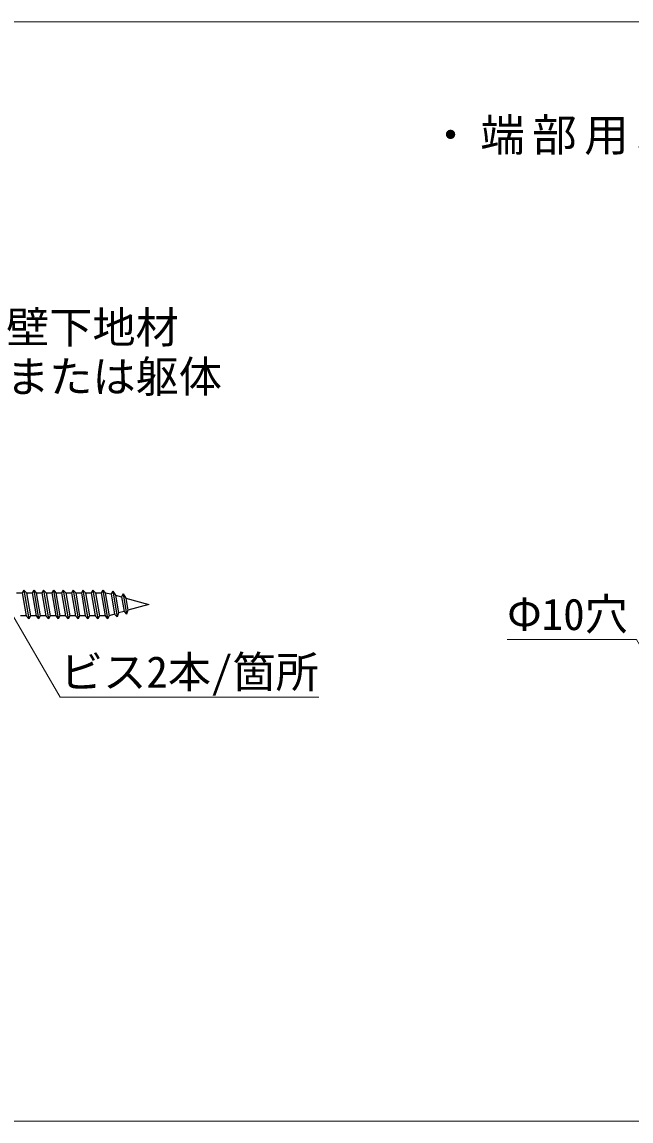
# Model space of a CAD drawing. Units: millimetres on the paper, with parts at other scales. Extents: x -195 to 195, y -135 to 132.
# Drawn here: x -69.09 to -44.4, y -65.97 to -21.41 of the extents above; entities that cross this region are included whole.
import ezdxf
from ezdxf.enums import TextEntityAlignment as Align

# ---------------------------------------------------------------- set-up
doc = ezdxf.new("R2010")
doc.units = ezdxf.units.MM
for name, color, linetype, lineweight in [('2-6_文字', 7, 'Continuous', 18), ('2-C_ビス・アンカーボルト・強調図形', 2, 'Continuous', 25), ('F-3_野縁', 3, 'Continuous', 18)]:
    doc.layers.add(name, color=color, linetype=linetype, lineweight=lineweight)
doc.layers.add('F-6_文字', color=7, linetype='Continuous')
doc.styles.add('ＭＳ ゴシック', font='')
doc.styles.get('ＭＳ ゴシック').set_extended_font_data('MS Gothic')

msp = doc.modelspace()

# ---------------------------------------------------------------- linework, layer by layer
at = {"layer": '2-6_文字'}
for q in [(-69.617, -45.21), (-57.052, -48.788)]:
    msp.add_line((-67.552, -48.788), q, dxfattribs=at)
msp.add_lwpolyline([(-49.423, -46.447), (-44.173, -46.447), (-42.55, -49.258)], dxfattribs=at)
at = {"layer": '2-C_ビス・アンカーボルト・強調図形'}
for p, q in [((-69.316, -44.557), (-69.086, -44.557)), ((-69.021, -44.441), (-69.086, -44.557)), ((-69.086, -44.557), (-68.926, -45.491)), ((-69.021, -44.441), (-68.916, -44.557)), ((-69.021, -44.441), (-68.821, -45.607)), ((-68.916, -44.557), (-68.756, -45.491)), ((-68.916, -44.557), (-68.686, -44.557)), ((-68.621, -44.441), (-68.686, -44.557)), ((-68.686, -44.557), (-68.526, -45.491)), ((-68.621, -44.441), (-68.516, -44.557)), ((-68.621, -44.441), (-68.421, -45.607)), ((-68.516, -44.557), (-68.356, -45.491)), ((-68.516, -44.557), (-68.286, -44.557)), ((-68.221, -44.441), (-68.286, -44.557)), ((-68.286, -44.557), (-68.126, -45.491)), ((-68.221, -44.441), (-68.116, -44.557)), ((-68.221, -44.441), (-68.021, -45.607)), ((-68.116, -44.557), (-67.956, -45.491)), ((-68.116, -44.557), (-67.886, -44.557)), ((-67.821, -44.441), (-67.886, -44.557)), ((-67.886, -44.557), (-67.726, -45.491)), ((-67.821, -44.441), (-67.716, -44.557)), ((-67.821, -44.441), (-67.621, -45.607)), ((-67.716, -44.557), (-67.556, -45.491)), ((-67.716, -44.557), (-67.486, -44.557)), ((-67.421, -44.441), (-67.486, -44.557)), ((-67.486, -44.557), (-67.326, -45.491)), ((-67.421, -44.441), (-67.316, -44.557)), ((-67.421, -44.441), (-67.221, -45.607)), ((-67.316, -44.557), (-67.156, -45.491)), ((-67.316, -44.557), (-67.086, -44.557)), ((-67.021, -44.441), (-67.086, -44.557)), ((-67.086, -44.557), (-66.926, -45.491)), ((-67.021, -44.441), (-66.916, -44.557)), ((-67.021, -44.441), (-66.821, -45.607)), ((-66.916, -44.557), (-66.756, -45.491)), ((-66.916, -44.557), (-66.686, -44.557)), ((-66.621, -44.441), (-66.686, -44.557)), ((-66.686, -44.557), (-66.526, -45.491)), ((-66.621, -44.441), (-66.516, -44.557)), ((-66.621, -44.441), (-66.421, -45.607)), ((-66.516, -44.557), (-66.356, -45.491)), ((-66.516, -44.557), (-66.286, -44.557)), ((-66.221, -44.441), (-66.286, -44.557)), ((-66.286, -44.557), (-66.126, -45.491)), ((-66.221, -44.441), (-66.021, -45.607)), ((-66.221, -44.441), (-66.116, -44.557)), ((-66.116, -44.557), (-65.956, -45.491)), ((-66.116, -44.557), (-65.886, -44.557)), ((-65.821, -44.441), (-65.886, -44.557)), ((-65.886, -44.557), (-65.726, -45.491)), ((-65.821, -44.441), (-65.716, -44.557)), ((-65.821, -44.441), (-65.621, -45.607)), ((-65.716, -44.557), (-65.556, -45.491)), ((-65.716, -44.557), (-65.479, -44.597)), ((-65.414, -44.481), (-65.479, -44.597)), ((-65.414, -44.481), (-65.301, -44.647)), ((-65.414, -44.481), (-65.235, -45.529)), ((-65.479, -44.597), (-65.339, -45.412)), ((-65.301, -44.647), (-65.178, -45.367)), ((-65.301, -44.647), (-65.059, -44.715)), ((-64.994, -44.598), (-65.059, -44.715)), ((-65.059, -44.715), (-64.957, -45.305)), ((-64.994, -44.598), (-64.853, -45.422)), ((-65.339, -45.412), (-65.556, -45.491)), ((-65.339, -45.412), (-65.235, -45.529)), ((-65.178, -45.367), (-65.235, -45.529)), ((-64.957, -45.305), (-65.178, -45.367)), ((-64.957, -45.305), (-64.853, -45.422)), ((-64.796, -45.26), (-64.853, -45.422)), ((-68.926, -45.491), (-69.156, -45.491)), ((-68.926, -45.491), (-68.821, -45.607)), ((-68.756, -45.491), (-68.821, -45.607)), ((-68.526, -45.491), (-68.756, -45.491)), ((-68.526, -45.491), (-68.421, -45.607)), ((-68.356, -45.491), (-68.421, -45.607)), ((-68.126, -45.491), (-68.356, -45.491)), ((-68.126, -45.491), (-68.021, -45.607)), ((-67.956, -45.491), (-68.021, -45.607)), ((-67.726, -45.491), (-67.956, -45.491)), ((-67.726, -45.491), (-67.621, -45.607)), ((-67.556, -45.491), (-67.621, -45.607)), ((-67.326, -45.491), (-67.556, -45.491)), ((-67.326, -45.491), (-67.221, -45.607)), ((-67.156, -45.491), (-67.221, -45.607)), ((-66.926, -45.491), (-67.156, -45.491)), ((-66.926, -45.491), (-66.821, -45.607)), ((-66.756, -45.491), (-66.821, -45.607)), ((-66.526, -45.491), (-66.756, -45.491)), ((-66.526, -45.491), (-66.421, -45.607)), ((-66.356, -45.491), (-66.421, -45.607)), ((-66.126, -45.491), (-66.356, -45.491)), ((-66.126, -45.491), (-66.021, -45.607)), ((-65.956, -45.491), (-66.021, -45.607)), ((-65.726, -45.491), (-65.956, -45.491)), ((-65.726, -45.491), (-65.621, -45.607)), ((-65.556, -45.491), (-65.621, -45.607))]:
    msp.add_line(p, q, dxfattribs=at)
for points in [[(-64.994, -44.598), (-64.881, -44.765), (-64.796, -45.26)], [(-64.881, -44.765), (-63.954, -45.024), (-64.796, -45.26)]]:
    msp.add_lwpolyline(points, dxfattribs=at)
msp.add_arc((-67.908, -44.469), 0.167, 342.0652, 0, dxfattribs=at)
at = {"layer": 'F-3_野縁'}
for p, q in [((-145.482, -21.406), (-2.548, -21.406)), ((-145.482, -65.969), (-2.548, -65.969))]:
    msp.add_line(p, q, dxfattribs=at)

# ---------------------------------------------------------------- texts
at = {"layer": '2-6_文字', "style": 'ＭＳ ゴシック'}
for s, p in [('壁下地材', (-69.736, -34.812)), ('または躯体', (-69.736, -36.812)), ('Φ10穴', (-49.423, -46.447)), ('ビス2本/箇所', (-67.552, -48.788))]:
    msp.add_text(s, height=1.283, dxfattribs=at).set_placement(p, align=Align.BOTTOM_LEFT)
at = {"layer": 'F-6_文字', "insert": (-52.616, -26.979), "char_height": 1.32, "attachment_point": 7, "style": 'ＭＳ ゴシック'}
msp.add_mtext('\\T1.17;・端部用SQ-BARを壁に直接固定する場合', dxfattribs=at)

doc.saveas('drawing.dxf')
